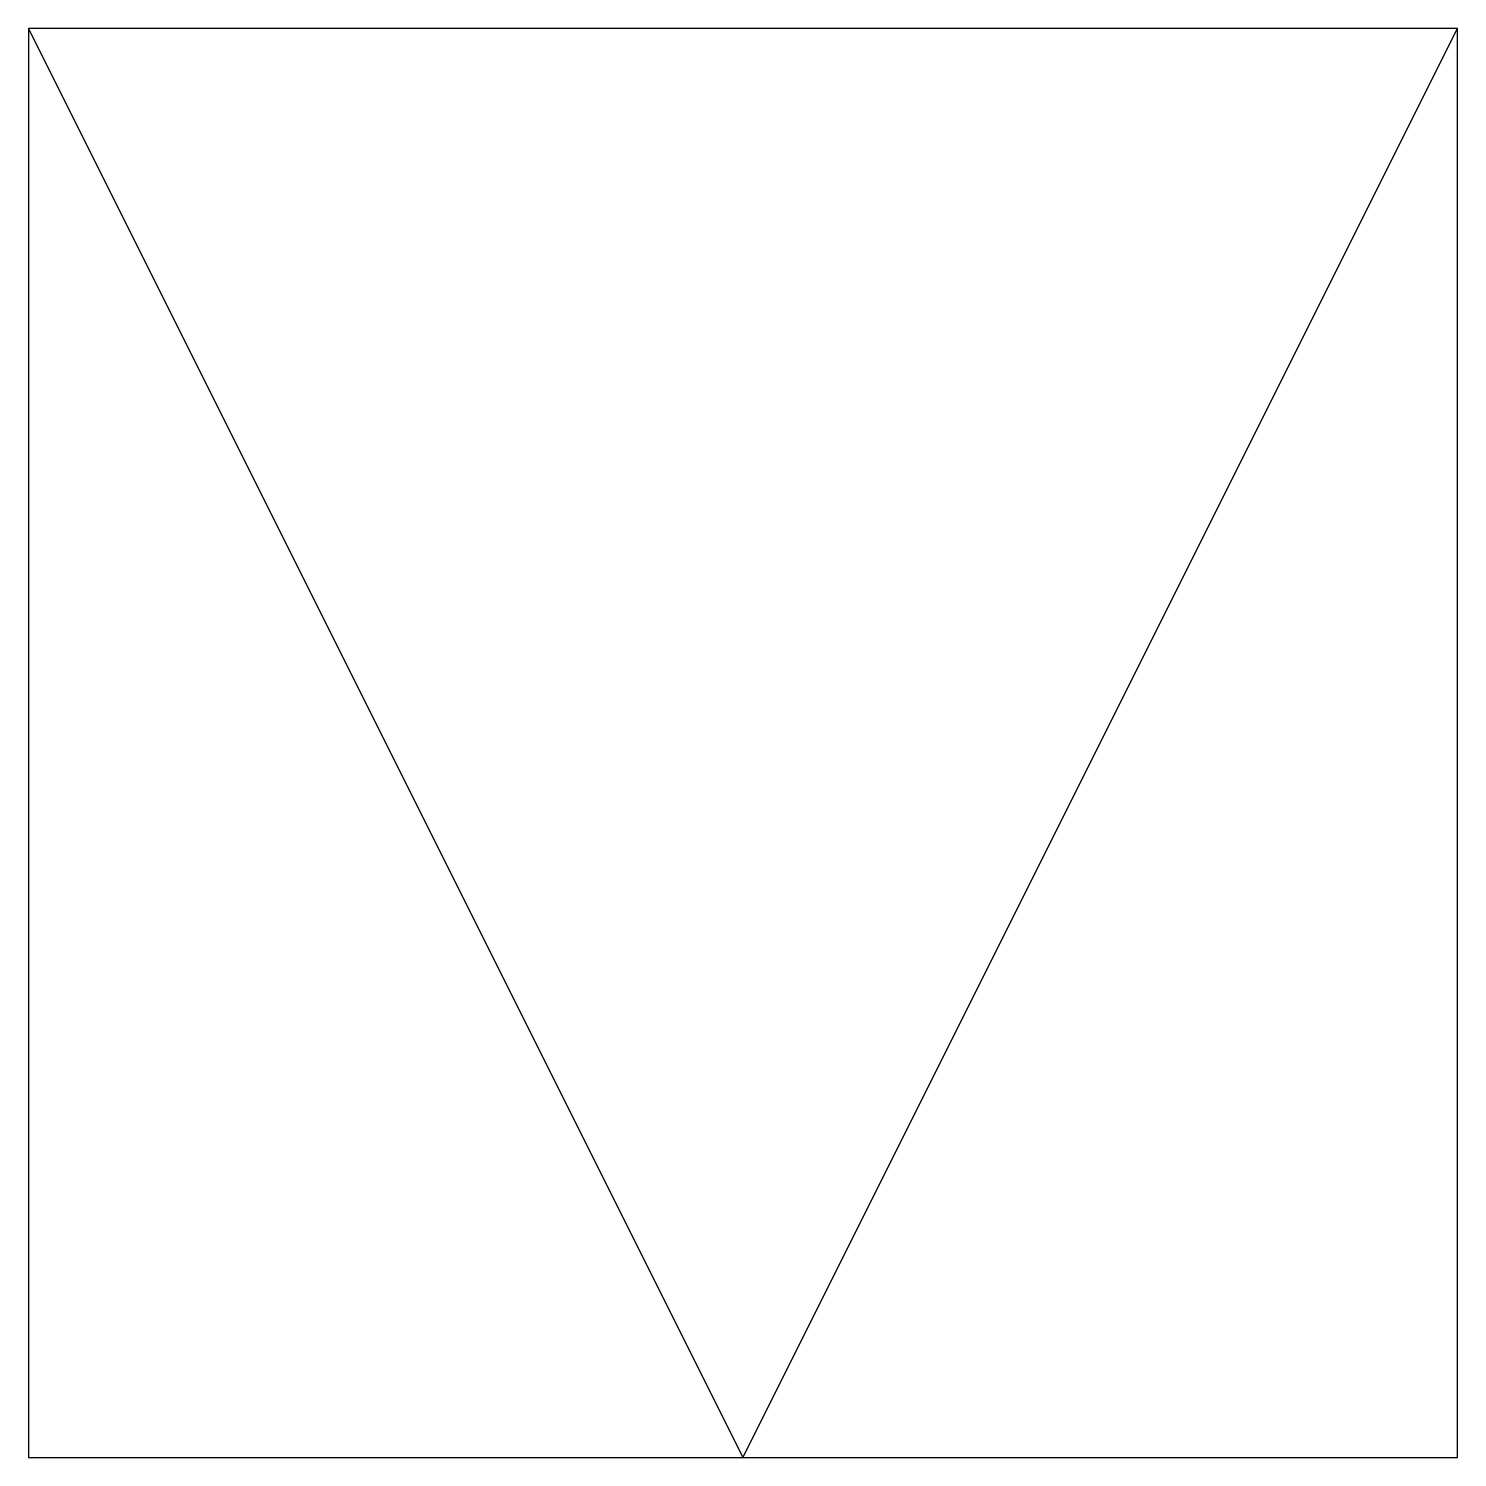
# Model space of a CAD drawing. Header units: metres. Extents: x -2 to 2, y -2 to 2.
import ezdxf

# ---------------------------------------------------------------- set-up
doc = ezdxf.new("R2010")
doc.units = ezdxf.units.M
doc.layers.get('0').update_dxf_attribs({"color": 150})

msp = doc.modelspace()

# ---------------------------------------------------------------- linework, layer by layer
at = {"flags": 128}
msp.add_lwpolyline([(-2, -2), (2, -2), (2, 2), (-2, 2)], close=True, dxfattribs=at)
msp.add_lwpolyline([(-2, 2), (0, -2), (2, 2)], dxfattribs=at)

doc.saveas('drawing.dxf')
